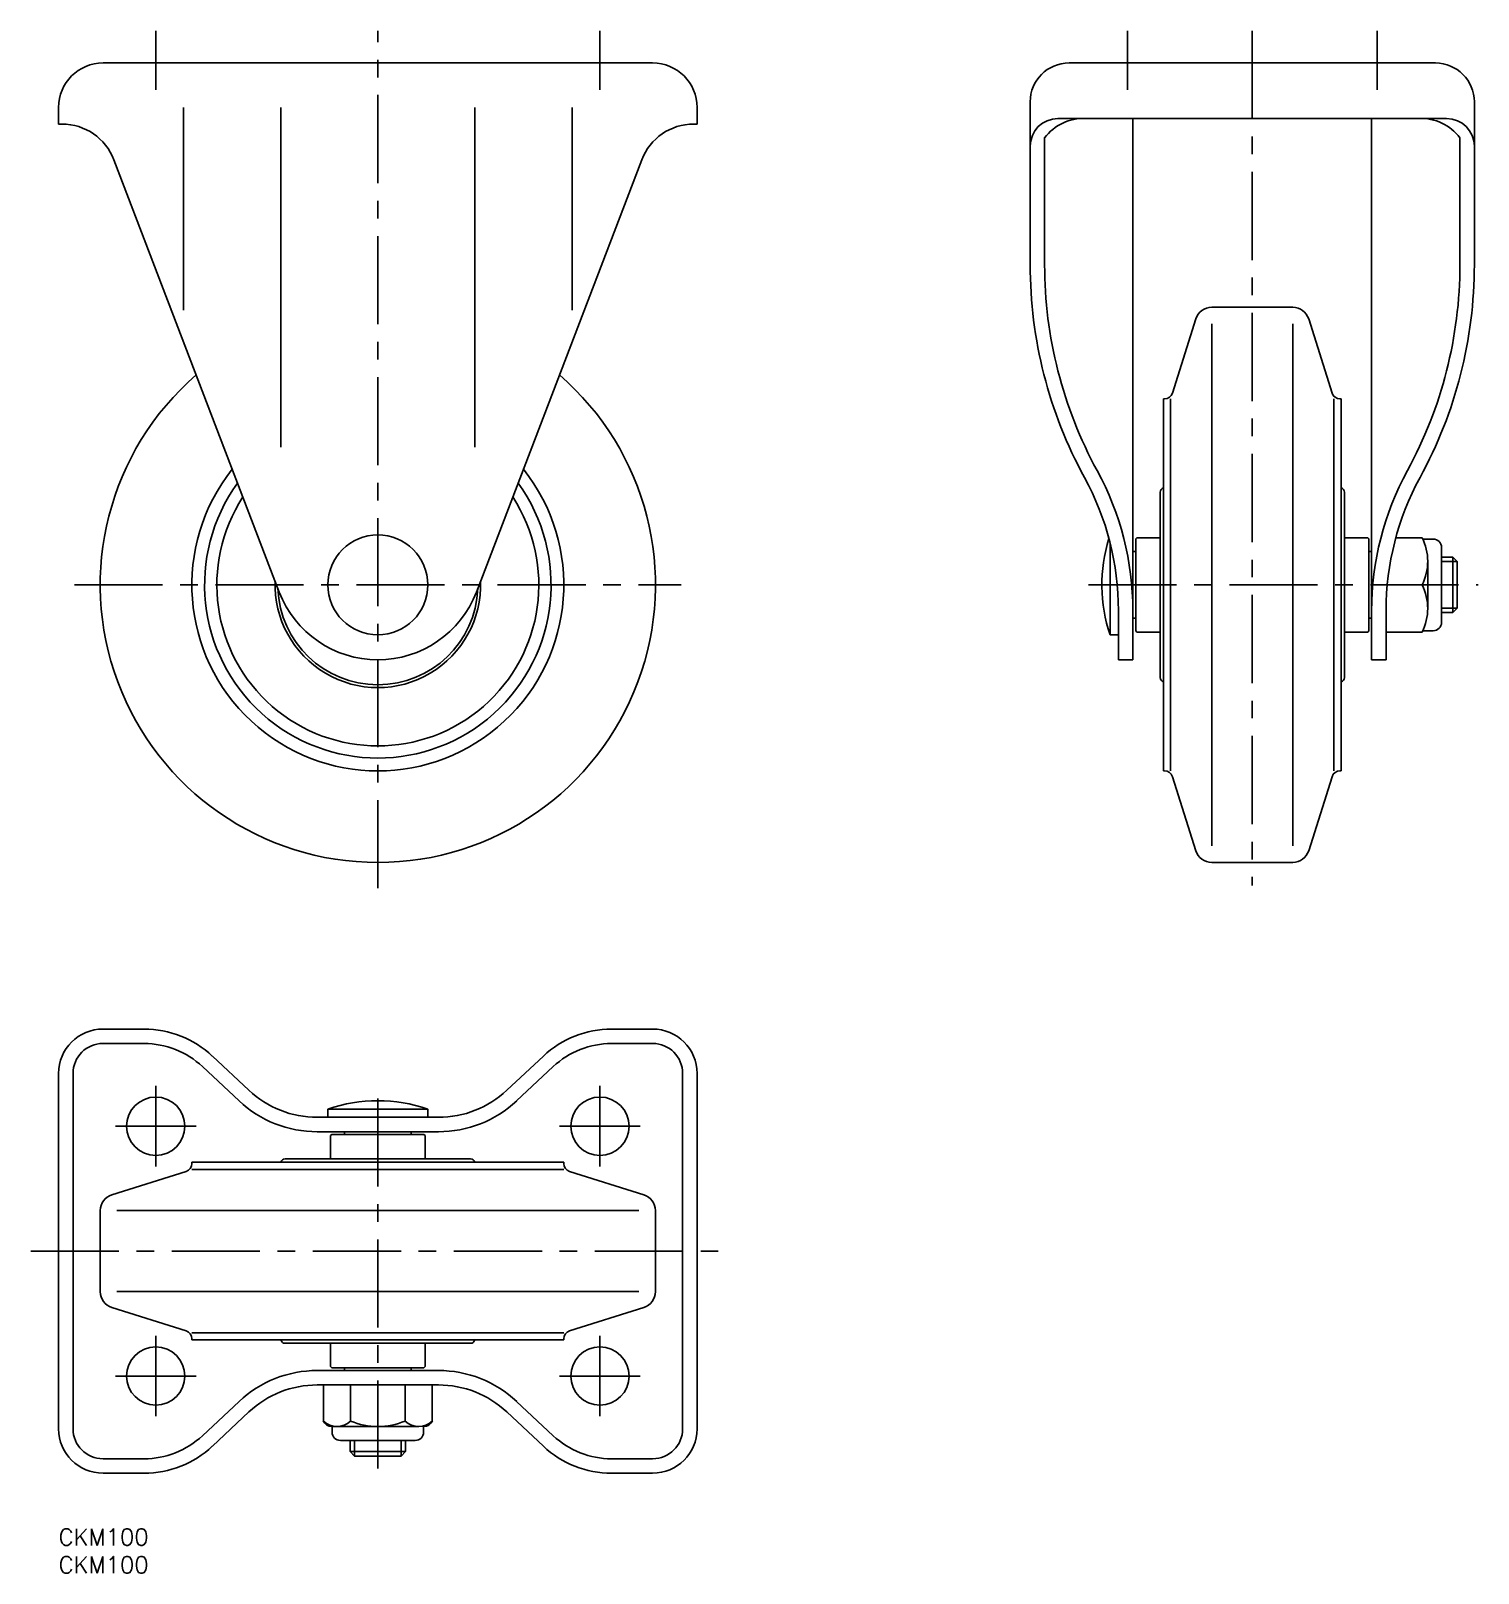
# Model space of a CAD drawing. Extents: x -5 to 256, y -8 to 270.
import ezdxf

# ---------------------------------------------------------------- set-up
doc = ezdxf.new("R2010")
doc.units = 0
doc.header["$LTSCALE"] = 0.5
doc.linetypes.add('CENTER', pattern=[50.8, 31.75, -6.35, 6.35, -6.35])
doc.linetypes.add('DASHED', pattern=[19.05, 12.7, -6.35])
doc.layers.get('0').update_dxf_attribs({"linetype": 'CONTINUOUS'})
for name, color, linetype in [('MSM_CENTER', 1, 'CENTER'), ('MSM_CONTINUOUS', 7, 'CONTINUOUS'), ('MSM_DASHED', 4, 'DASHED'), ('MSM_PART_NUMBER', 7, 'CONTINUOUS')]:
    doc.layers.add(name, color=color, linetype=linetype)
doc.styles.get("Standard").update_dxf_attribs({"font": 'txt.shx', "height": 3, "bigfont": 'bigfont.shx'})

msp = doc.modelspace()

# ---------------------------------------------------------------- linework, layer by layer
for p, q in [((0, 253), (0, 256)), ((0.62, 253), (0, 253))]:
    msp.add_line(p, q)
at = {"layer": 'MSM_CENTER'}
for p, q in [((17.5, 269.79), (17.5, 259.16)), ((57.5, 115.36), (57.5, 269.79)), ((97.5, 269.79), (97.5, 259.16)), ((192.5, 259.16), (192.5, 269.79)), ((215, 269.79), (215, 115.85)), ((237.5, 259.16), (237.5, 269.79)), ((2.86, 170), (112.14, 170)), ((185.5, 170), (255.69, 170)), ((17.5, 79.75), (17.5, 65.25)), ((57.5, 10.83), (57.5, 79.5)), ((97.5, 79.75), (97.5, 65.25)), ((10.25, 72.5), (24.75, 72.5)), ((90.25, 72.5), (104.75, 72.5)), ((-5, 50), (120, 50)), ((17.5, 20.25), (17.5, 34.75)), ((97.5, 20.25), (97.5, 34.75)), ((10.25, 27.5), (24.75, 27.5)), ((90.25, 27.5), (104.75, 27.5))]:
    msp.add_line(p, q, dxfattribs=at)
at = {"layer": 'MSM_CONTINUOUS'}
for p, q in [((107, 264), (8, 264)), ((182, 264), (248, 264)), ((22.5, 219.51), (22.5, 256)), ((40, 194.78), (40, 256)), ((75, 194.78), (75, 256)), ((92.5, 219.51), (92.5, 256)), ((115, 253), (115, 256)), ((175, 257), (175, 227.67)), ((255, 257), (255, 227.67)), ((114.38, 253), (115, 253)), ((180, 254), (250, 254)), ((193.5, 254), (193.5, 156.5)), ((236.5, 254), (236.5, 156.5)), ((177.6, 250.5), (177.6, 227.67)), ((252.4, 250.5), (252.4, 227.67)), ((9.96, 246.57), (39.75, 168.71)), ((105.04, 246.57), (75.25, 168.71)), ((207.7, 220), (222.3, 220)), ((204.84, 217.9), (200.63, 204.55)), ((207.7, 217), (207.7, 123)), ((222.3, 217), (222.3, 123)), ((225.16, 217.9), (229.37, 204.55)), ((199, 203.5), (199, 136.5)), ((199, 203.5), (199.2, 203.5)), ((200.3, 203.5), (200.3, 136.5)), ((229.7, 203.5), (229.7, 136.5)), ((230.8, 203.5), (231, 203.5)), ((231, 203.5), (231, 136.5)), ((198.4, 186.7), (198.4, 153.3)), ((231.6, 186.7), (231.6, 153.3)), ((194.2, 178.5), (194, 178.3)), ((194, 178.3), (194, 161.7)), ((198.4, 178.5), (194.2, 178.5)), ((231.6, 178.5), (235.8, 178.5)), ((235.8, 178.5), (236, 178.3)), ((236, 178.3), (236, 161.7)), ((245.6, 178.5), (240.86, 178.5)), ((247.6, 178.25), (245.72, 178.25)), ((189.4, 177.52), (189.4, 161)), ((193.5, 176), (194, 176)), ((236, 176), (236.5, 176)), ((249.1, 163.25), (249.1, 176.75)), ((246.6, 165.75), (246.6, 174.25)), ((251.1, 175), (249.1, 175)), ((251.1, 165), (251.1, 175)), ((251.1, 175), (251.9, 174.2)), ((251.9, 165.8), (251.9, 174.2)), ((245.6, 170), (239.32, 170)), ((190.9, 156.5), (190.9, 165.37)), ((193.5, 164), (194, 164)), ((236, 164), (236.5, 164)), ((239.1, 156.5), (239.1, 165.37)), ((249.1, 165), (251.1, 165)), ((251.9, 165.8), (251.1, 165)), ((194.2, 161.5), (194, 161.7)), ((198.4, 161.5), (194.2, 161.5)), ((231.6, 161.5), (235.8, 161.5)), ((235.8, 161.5), (236, 161.7)), ((245.6, 161.5), (239.1, 161.5)), ((247.6, 161.75), (245.72, 161.75)), ((189.4, 161), (190.9, 161)), ((193.5, 156.5), (190.9, 156.5)), ((236.5, 156.5), (239.1, 156.5)), ((199, 136.5), (199.2, 136.5)), ((230.8, 136.5), (231, 136.5)), ((204.84, 122.1), (200.63, 135.45)), ((225.16, 122.1), (229.37, 135.45)), ((207.7, 120), (222.3, 120)), ((8, 90), (15.38, 90)), ((107, 90), (99.62, 90)), ((8, 87.4), (15.38, 87.4)), ((107, 87.4), (99.62, 87.4)), ((34.27, 78.97), (27.69, 85.13)), ((80.73, 78.97), (87.31, 85.13)), ((0, 18), (0, 82)), ((2.6, 18), (2.6, 82)), ((32.5, 77.07), (25.91, 83.24)), ((82.5, 77.07), (89.09, 83.24)), ((112.4, 18), (112.4, 82)), ((115, 18), (115, 82)), ((48.5, 75.6), (48.5, 74.1)), ((66.5, 75.6), (48.5, 75.6)), ((66.5, 75.6), (66.5, 74.1)), ((68.42, 74.1), (46.58, 74.1)), ((68.42, 71.5), (46.58, 71.5)), ((49, 70.8), (49.2, 71)), ((49, 66.6), (49, 70.8)), ((49.2, 71), (65.8, 71)), ((51.5, 71.5), (51.5, 71)), ((63.5, 71.5), (63.5, 71)), ((66, 70.8), (65.8, 71)), ((66, 66.6), (66, 70.8)), ((9.6, 60.16), (22.95, 64.37)), ((24, 66), (91, 66)), ((24, 65.8), (24, 66)), ((24, 64.7), (91, 64.7)), ((40.8, 66.6), (74.2, 66.6)), ((91, 65.8), (91, 66)), ((105.4, 60.16), (92.05, 64.37)), ((7.5, 42.7), (7.5, 57.3)), ((10.5, 57.3), (104.5, 57.3)), ((107.5, 42.7), (107.5, 57.3)), ((10.5, 42.7), (104.5, 42.7)), ((9.6, 39.84), (22.95, 35.63)), ((105.4, 39.84), (92.05, 35.63)), ((24, 35.3), (91, 35.3)), ((24, 34), (24, 34.2)), ((24, 34), (91, 34)), ((40.8, 33.4), (74.2, 33.4)), ((49, 33.4), (49, 29.2)), ((66, 33.4), (66, 29.2)), ((91, 34), (91, 34.2)), ((68.42, 28.5), (46.58, 28.5)), ((49, 29.2), (49.2, 29)), ((49.2, 29), (65.8, 29)), ((51.5, 29), (51.5, 28.5)), ((63.5, 29), (63.5, 28.5)), ((66, 29.2), (65.8, 29)), ((68.42, 25.9), (46.58, 25.9)), ((47.69, 19.4), (47.69, 25.9)), ((52.59, 19.4), (52.59, 25.9)), ((62.41, 19.4), (62.41, 25.9)), ((67.31, 19.4), (67.31, 25.9)), ((32.5, 22.93), (25.91, 16.76)), ((82.5, 22.93), (89.09, 16.76)), ((34.27, 21.03), (27.69, 14.87)), ((80.73, 21.03), (87.31, 14.87)), ((49.25, 17.4), (49.25, 18.51)), ((64.86, 18.4), (49.25, 18.4)), ((65.75, 17.4), (65.75, 18.51)), ((50.75, 15.9), (64.25, 15.9)), ((52.5, 15.9), (52.5, 13.9)), ((52.5, 13.9), (62.5, 13.9)), ((53.3, 13.1), (52.5, 13.9)), ((62.5, 13.9), (61.7, 13.1)), ((62.5, 13.9), (62.5, 15.9)), ((8, 12.6), (15.38, 12.6)), ((53.3, 13.1), (61.7, 13.1)), ((107, 12.6), (99.62, 12.6)), ((8, 10), (15.38, 10)), ((107, 10), (99.62, 10))]:
    msp.add_line(p, q, dxfattribs=at)
for centre, radius in [((57.5, 170), 9), ((17.5, 72.5), 5.25), ((97.5, 72.5), 5.25), ((17.5, 27.5), 5.25), ((97.5, 27.5), 5.25)]:
    msp.add_circle(centre, radius, dxfattribs=at)
for centre, radius, start, end in [((8, 256), 8, 90, 180), ((107, 256), 8, 0, 90), ((182, 257), 7, 90, 180), ((248, 257), 7, 0, 90), ((0.62, 243), 10, 20.94, 90), ((114.38, 243), 10, 90, 159.06), ((180, 249), 5, 90, 180), ((184.58, 245.32), 8.69, 87.2112, 143.4044), ((245.42, 245.32), 8.69, 36.5956, 92.7888), ((250, 249), 5, 0, 90), ((255, 227.67), 80, 180, 208.6348), ((255, 227.67), 77.4, 180, 208.6348), ((175, 227.67), 77.4, 331.3652, 0), ((175, 227.67), 80, 331.3652, 0), ((207.7, 217), 3, 90, 162.5), ((222.3, 217), 3, 17.5, 90), ((57.5, 170), 50, 130.8588, 49.1412), ((199.2, 205), 1.5, 270, 342.5), ((230.8, 205), 1.5, 197.5, 270), ((57.5, 170), 33.5, 141.5032, 38.4968), ((140.9, 165.37), 50, 0, 28.6348), ((140.9, 165.37), 52.6, 0, 28.6348), ((289.1, 165.37), 52.6, 151.3652, 180), ((289.1, 165.37), 50, 151.3652, 180), ((57.5, 170), 31.2, 144.0312, 35.9688), ((199.2, 186.7), 0.8, 104.4775, 180), ((230.8, 186.7), 0.8, 0, 75.5225), ((57.5, 170), 29, 146.9121, 33.0879), ((215.65, 170), 27.75, 162.4931, 198.9246), ((237.07, 174.25), 9.53, 333.519, 26.481), ((247.6, 176.75), 1.5, 0, 90), ((57.5, 170), 18.5, 177.9798, 2.0202), ((237.07, 165.75), 9.53, 333.519, 26.481), ((57.5, 170), 18, 182.0874, 357.9126), ((57.5, 175.5), 19, 200.94, 339.06), ((247.6, 163.25), 1.5, 270, 0), ((199.2, 153.3), 0.8, 180, 255.5225), ((230.8, 153.3), 0.8, 284.4775, 0), ((199.2, 135), 1.5, 17.5, 90), ((230.8, 135), 1.5, 90, 162.5), ((207.7, 123), 3, 197.5, 270), ((222.3, 123), 3, 270, 342.5), ((8, 82), 8, 90, 180), ((15.38, 72), 18, 46.8585, 90), ((99.62, 72), 18, 90, 133.1415), ((107, 82), 8, 0, 90), ((8, 82), 5.4, 90, 180), ((15.38, 72), 15.4, 46.8585, 90), ((99.62, 72), 15.4, 90, 133.1415), ((107, 82), 5.4, 0, 90), ((46.58, 92.1), 18, 226.8585, 270), ((68.42, 92.1), 18, 270, 313.1415), ((46.58, 92.1), 20.6, 226.8585, 270), ((57.5, 49.35), 27.75, 71.0754, 108.9246), ((68.42, 92.1), 20.6, 270, 313.1415), ((22.5, 65.8), 1.5, 287.5, 0), ((40.8, 65.8), 0.8, 90, 165.5225), ((74.2, 65.8), 0.8, 14.4775, 90), ((92.5, 65.8), 1.5, 180, 252.5), ((10.5, 57.3), 3, 107.5, 180), ((104.5, 57.3), 3, 0, 72.5), ((10.5, 42.7), 3, 180, 252.5), ((104.5, 42.7), 3, 287.5, 0), ((22.5, 34.2), 1.5, 0, 72.5), ((40.8, 34.2), 0.8, 194.4775, 270), ((74.2, 34.2), 0.8, 270, 345.5225), ((92.5, 34.2), 1.5, 107.5, 180), ((46.58, 7.9), 20.6, 90, 133.1415), ((68.42, 7.9), 20.6, 46.8585, 90), ((46.58, 7.9), 18, 90, 133.1415), ((68.42, 7.9), 18, 46.8585, 90), ((8, 18), 8, 180, 270), ((8, 18), 5.4, 180, 270), ((15.38, 28), 15.4, 270, 313.1415), ((49.28, 20.18), 1.78, 205.9147, 268.9285), ((50.14, 21.91), 3.51, 225.6541, 314.3459), ((50.75, 17.4), 1.5, 180, 270), ((57.5, 30.94), 12.54, 246.965, 293.035), ((64.86, 21.91), 3.51, 225.6541, 314.3459), ((64.25, 17.4), 1.5, 270, 0), ((65.72, 20.18), 1.78, 271.0715, 334.0853), ((99.62, 28), 15.4, 226.8585, 270), ((107, 18), 8, 270, 0), ((107, 18), 5.4, 270, 0), ((15.38, 28), 18, 270, 313.1415), ((99.62, 28), 18, 226.8585, 270)]:
    msp.add_arc(centre, radius, start, end, dxfattribs=at)
at = {"layer": 'MSM_DASHED'}
for p, q in [((251.9, 174.2), (249.1, 174.2)), ((249.1, 165.8), (251.9, 165.8)), ((53.3, 15.9), (53.3, 13.1)), ((61.7, 13.1), (61.7, 15.9))]:
    msp.add_line(p, q, dxfattribs=at)

# ---------------------------------------------------------------- texts
at = {"layer": 'MSM_PART_NUMBER'}
for p in [(0, -3), (0, -8)]:
    msp.add_text('CKM100', height=3, dxfattribs=at).set_placement(p)

doc.saveas('drawing.dxf')
